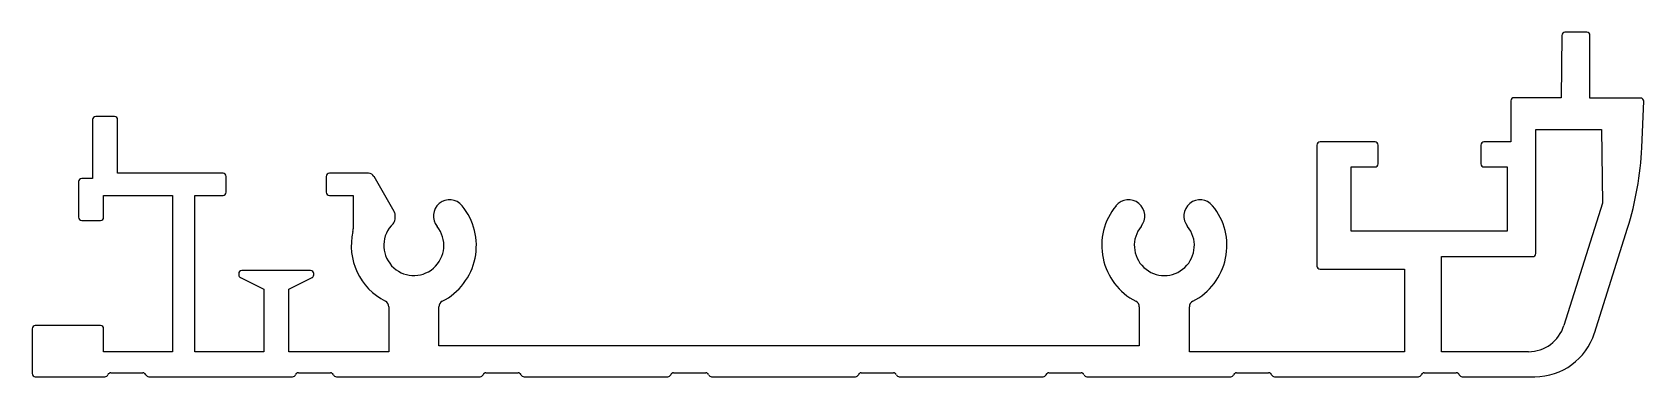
# Model space of a CAD drawing. Extents: x 1808 to 1937, y 2049 to 2076.
import ezdxf

# ---------------------------------------------------------------- set-up
doc = ezdxf.new("R2010")
doc.units = 0
doc.layers.get('0').update_dxf_attribs({"linetype": 'CONTINUOUS'})

msp = doc.modelspace()

# ---------------------------------------------------------------- linework, layer by layer
for p, q in [((1929.96, 2075.84), (1929.9, 2070.87)), ((1931.96, 2076.09), (1930.21, 2076.09)), ((1932.21, 2070.84), (1932.21, 2075.84)), ((1925.88, 2070.62), (1925.88, 2067.34)), ((1929.9, 2070.87), (1926.13, 2070.87)), ((1936.26, 2070.84), (1932.21, 2070.84)), ((1936.35, 2066.88), (1936.51, 2070.58)), ((1812.5, 2069.12), (1812.5, 2064.42)), ((1814.25, 2069.37), (1812.75, 2069.37)), ((1814.5, 2064.83), (1814.5, 2069.12)), ((1927.88, 2058.43), (1927.88, 2068.34)), ((1927.88, 2068.34), (1933.12, 2068.34)), ((1933.12, 2068.34), (1933.22, 2062.45)), ((1910.38, 2067.09), (1910.38, 2057.43)), ((1915.03, 2067.34), (1910.63, 2067.34)), ((1915.28, 2065.59), (1915.28, 2067.09)), ((1923.48, 2067.09), (1923.48, 2065.59)), ((1925.88, 2067.34), (1923.73, 2067.34)), ((1913.11, 2060.22), (1913.11, 2065.34)), ((1913.11, 2065.34), (1915.03, 2065.34)), ((1923.73, 2065.34), (1925.58, 2065.34)), ((1925.58, 2065.34), (1925.58, 2060.22)), ((1811.38, 2064.17), (1811.38, 2061.32)), ((1812.5, 2064.42), (1811.63, 2064.42)), ((1822.93, 2064.83), (1814.5, 2064.83)), ((1823.18, 2063.32), (1823.18, 2064.58)), ((1831.18, 2064.58), (1831.18, 2063.32)), ((1834.56, 2064.83), (1831.43, 2064.83)), ((1836.62, 2061.78), (1835, 2064.58)), ((1813.38, 2061.32), (1813.38, 2063.07)), ((1813.38, 2063.07), (1818.88, 2063.07)), ((1818.88, 2063.07), (1818.88, 2050.57)), ((1820.68, 2050.57), (1820.68, 2063.07)), ((1820.68, 2063.07), (1822.93, 2063.07)), ((1831.43, 2063.07), (1833.33, 2063.07)), ((1833.33, 2063.07), (1833.33, 2060.4)), ((1836.68, 2061.17), (1836.68, 2061.53)), ((1933.22, 2062.45), (1930.13, 2052.69)), ((1811.63, 2061.07), (1813.13, 2061.07)), ((1925.58, 2060.22), (1913.11, 2060.22)), ((1932.57, 2052.08), (1935.21, 2060.45)), ((1920.33, 2050.57), (1920.33, 2058.18)), ((1920.33, 2058.18), (1927.63, 2058.18)), ((1824.18, 2056.82), (1824.18, 2056.72)), ((1824.32, 2056.5), (1826.18, 2055.57)), ((1829.93, 2057.07), (1824.43, 2057.07)), ((1828.18, 2055.57), (1830.04, 2056.5)), ((1830.18, 2056.72), (1830.18, 2056.82)), ((1910.63, 2057.18), (1917.38, 2057.18)), ((1917.38, 2057.18), (1917.38, 2050.57)), ((1826.18, 2055.57), (1826.18, 2050.57)), ((1828.18, 2050.57), (1828.18, 2055.57)), ((1836.18, 2054.17), (1836.18, 2050.57)), ((1840.18, 2051.07), (1840.18, 2054.17)), ((1896.18, 2054.17), (1896.18, 2051.07)), ((1900.18, 2050.57), (1900.18, 2054.17)), ((1807.67, 2052.42), (1807.67, 2048.84)), ((1813.13, 2052.67), (1807.92, 2052.67)), ((1813.38, 2050.57), (1813.38, 2052.42)), ((1896.18, 2051.07), (1840.18, 2051.07)), ((1818.88, 2050.57), (1813.38, 2050.57)), ((1826.18, 2050.57), (1820.68, 2050.57)), ((1836.18, 2050.57), (1828.18, 2050.57)), ((1917.38, 2050.57), (1900.18, 2050.57)), ((1921.43, 2050.57), (1920.33, 2050.57)), ((1927.29, 2050.59), (1921.43, 2050.57)), ((1807.92, 2048.59), (1813.49, 2048.59)), ((1813.95, 2048.9), (1816.52, 2048.9)), ((1816.99, 2048.59), (1828.49, 2048.59)), ((1828.95, 2048.9), (1831.52, 2048.9)), ((1831.99, 2048.59), (1843.49, 2048.59)), ((1843.95, 2048.9), (1846.52, 2048.9)), ((1846.99, 2048.59), (1858.49, 2048.59)), ((1858.95, 2048.9), (1861.52, 2048.9)), ((1861.99, 2048.59), (1873.49, 2048.59)), ((1873.95, 2048.9), (1876.52, 2048.9)), ((1876.99, 2048.59), (1888.49, 2048.59)), ((1888.95, 2048.9), (1891.52, 2048.9)), ((1891.99, 2048.59), (1903.49, 2048.59)), ((1903.95, 2048.9), (1906.52, 2048.9)), ((1906.99, 2048.59), (1918.49, 2048.59)), ((1918.95, 2048.9), (1921.52, 2048.9)), ((1921.99, 2048.59), (1927.8, 2048.59))]:
    msp.add_line(p, q)
for centre, radius, start, end in [((1930.21, 2075.84), 0.25, 90, 179.2929), ((1931.96, 2075.84), 0.25, 0, 90), ((1926.13, 2070.62), 0.25, 90, 180), ((1936.26, 2070.59), 0.25, 357.48, 90), ((1812.75, 2069.12), 0.25, 90, 180), ((1814.25, 2069.12), 0.25, 0, 90), ((1910.63, 2067.09), 0.25, 90, 180), ((1915.03, 2067.09), 0.25, 0, 90), ((1923.73, 2067.09), 0.25, 90, 180), ((1911.37, 2067.98), 25, 342.4672, 357.48), ((1915.03, 2065.59), 0.25, 270, 0), ((1923.73, 2065.59), 0.25, 180, 270), ((1811.63, 2064.17), 0.25, 90, 180), ((1822.93, 2064.58), 0.25, 0, 90), ((1831.43, 2064.58), 0.25, 90, 180), ((1834.56, 2064.33), 0.5, 30, 90), ((1822.93, 2063.32), 0.25, 270, 0), ((1831.43, 2063.32), 0.25, 180, 270), ((1841.04, 2061.42), 1.3, 39.43, 219.43), ((1895.32, 2061.42), 1.3, 320.57, 140.57), ((1901.04, 2061.42), 1.3, 39.43, 219.43), ((1836.18, 2061.53), 0.5, 0, 30), ((1838.18, 2059.07), 5, 297.0357, 39.43), ((1898.18, 2059.07), 5, 140.57, 242.9643), ((1898.18, 2059.07), 5, 297.0357, 39.43), ((1811.63, 2061.32), 0.25, 180, 270), ((1813.13, 2061.32), 0.25, 270, 0), ((1838.18, 2059.07), 5, 167.1614, 242.9643), ((1832.33, 2060.4), 1, 347.1614, 0), ((1838.18, 2059.07), 2.4, 133.6028, 39.43), ((1836.18, 2061.17), 0.5, 313.6028, 360), ((1898.18, 2059.07), 2.4, 140.57, 39.43), ((1927.63, 2058.43), 0.25, 270, 0), ((1824.43, 2056.82), 0.25, 90, 180), ((1824.43, 2056.72), 0.25, 180, 243.4349), ((1829.93, 2056.82), 0.25, 0, 90), ((1829.93, 2056.72), 0.25, 296.5651, 360), ((1910.63, 2057.43), 0.25, 180, 270), ((1835.68, 2054.17), 0.5, 360, 62.9643), ((1840.68, 2054.17), 0.5, 117.0357, 180), ((1895.68, 2054.17), 0.5, 0, 62.9643), ((1900.68, 2054.17), 0.5, 117.0357, 180), ((1807.92, 2052.42), 0.25, 90, 180), ((1813.13, 2052.42), 0.25, 0, 90), ((1927.27, 2053.59), 3, 270.2306, 342.4672), ((1927.8, 2053.59), 5, 270, 342.4672), ((1807.92, 2048.84), 0.25, 180, 270), ((1813.49, 2048.84), 0.25, 270, 337.5728), ((1813.95, 2048.65), 0.25, 90, 157.5728), ((1816.52, 2048.65), 0.25, 22.4272, 90), ((1816.99, 2048.84), 0.25, 202.4272, 270), ((1828.49, 2048.84), 0.25, 270, 337.5728), ((1828.95, 2048.65), 0.25, 90, 157.5728), ((1831.52, 2048.65), 0.25, 22.4272, 90), ((1831.99, 2048.84), 0.25, 202.4272, 270), ((1843.49, 2048.84), 0.25, 270, 337.5728), ((1843.95, 2048.65), 0.25, 90, 157.5728), ((1846.52, 2048.65), 0.25, 22.4272, 90), ((1846.99, 2048.84), 0.25, 202.4272, 270), ((1858.49, 2048.84), 0.25, 270, 337.5728), ((1858.95, 2048.65), 0.25, 90, 157.5728), ((1861.52, 2048.65), 0.25, 22.4272, 90), ((1861.99, 2048.84), 0.25, 202.4272, 270), ((1873.49, 2048.84), 0.25, 270, 337.5728), ((1873.95, 2048.65), 0.25, 90, 157.5728), ((1876.52, 2048.65), 0.25, 22.4272, 90), ((1876.99, 2048.84), 0.25, 202.4272, 270), ((1888.49, 2048.84), 0.25, 270, 337.5728), ((1888.95, 2048.65), 0.25, 90, 157.5728), ((1891.52, 2048.65), 0.25, 22.4272, 90), ((1891.99, 2048.84), 0.25, 202.4272, 270), ((1903.49, 2048.84), 0.25, 270, 337.5728), ((1903.95, 2048.65), 0.25, 90, 157.5728), ((1906.52, 2048.65), 0.25, 22.4272, 90), ((1906.99, 2048.84), 0.25, 202.4272, 270), ((1918.49, 2048.84), 0.25, 270, 337.5728), ((1918.95, 2048.65), 0.25, 90, 157.5728), ((1921.52, 2048.65), 0.25, 22.4272, 90), ((1921.99, 2048.84), 0.25, 202.4272, 270)]:
    msp.add_arc(centre, radius, start, end)

doc.saveas('drawing.dxf')
